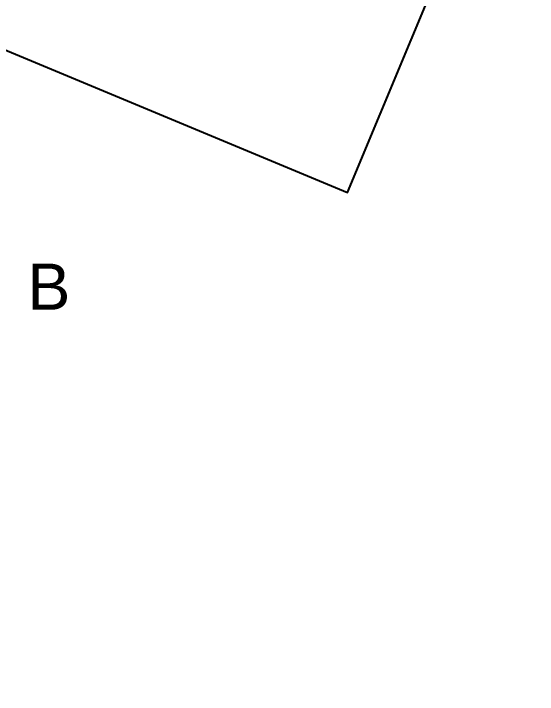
# Model space of a CAD drawing. Header units: inches. Extents: x -2145 to 3863, y -18090 to 4650.
# Drawn here: x 2503 to 3863, y -18008 to -16242 of the extents above; entities that cross this region are included whole.
import ezdxf

# ---------------------------------------------------------------- set-up
doc = ezdxf.new("R2010")
doc.units = ezdxf.units.IN
doc.header["$LTSCALE"] = 48
doc.header["$MEASUREMENT"] = 0
doc.layers.add('CAFM_BLDG_LABL', color=2, linetype='CONTINUOUS')
doc.layers.add('CAFM_BLDG_OTLN', color=41, linetype='CONTINUOUS')
doc.styles.add('CAFM_BLDG-LABL', font='arial.ttf', dxfattribs={"height": 0.5})

msp = doc.modelspace()

# ---------------------------------------------------------------- linework, layer by layer
at = {"layer": 'CAFM_BLDG_OTLN'}
for points in [[(2455.8, -16325.2), (3370.1, -16706.1), (3785.4, -15709.2), (3475.3, -15580), (3863, -14649.5), (3861.6, -14652.9), (3059.9, -14318.9)], [(597.6, -17836.5), (1324.8, -17836.5), (1495.6, -18007.9), (1979.7, -18007.9), (2298.2, -17689.3), (2212.8, -17603.6), (2330.2, -17486.2), (2405.7, -17562), (2400.1, -17567.7), (2409.9, -17577.6), (2473.6, -17514), (1986.3, -17024.6), (2455.8, -16325.2), (3370.1, -16706.1), (3785.4, -15709.2)], [(597.6, -17836.5), (1324.8, -17836.5), (1495.6, -18007.9), (1979.7, -18007.9), (2298.2, -17689.3), (2212.8, -17603.6), (2330.2, -17486.2), (2405.7, -17562), (2400.1, -17567.7), (2409.9, -17577.6), (2473.6, -17514), (1986.3, -17024.6), (2455.8, -16325.2), (3370.1, -16706.1), (3785.4, -15709.2)], [(597.6, -17836.5), (1324.8, -17836.5), (1495.6, -18007.9), (1979.7, -18007.9), (2298.2, -17689.3), (2212.8, -17603.6), (2330.2, -17486.2), (2405.7, -17562), (2400.1, -17567.7), (2409.9, -17577.6), (2473.6, -17514), (1986.3, -17024.6), (2455.8, -16325.2), (3370.1, -16706.1), (3785.4, -15709.2)]]:
    msp.add_lwpolyline(points, dxfattribs=at)

# ---------------------------------------------------------------- texts
at = {"layer": 'CAFM_BLDG_LABL', "style": 'CAFM_BLDG-LABL'}
msp.add_text('B', height=120, dxfattribs=at).set_placement((2539, -17010.1))

doc.saveas('drawing.dxf')
